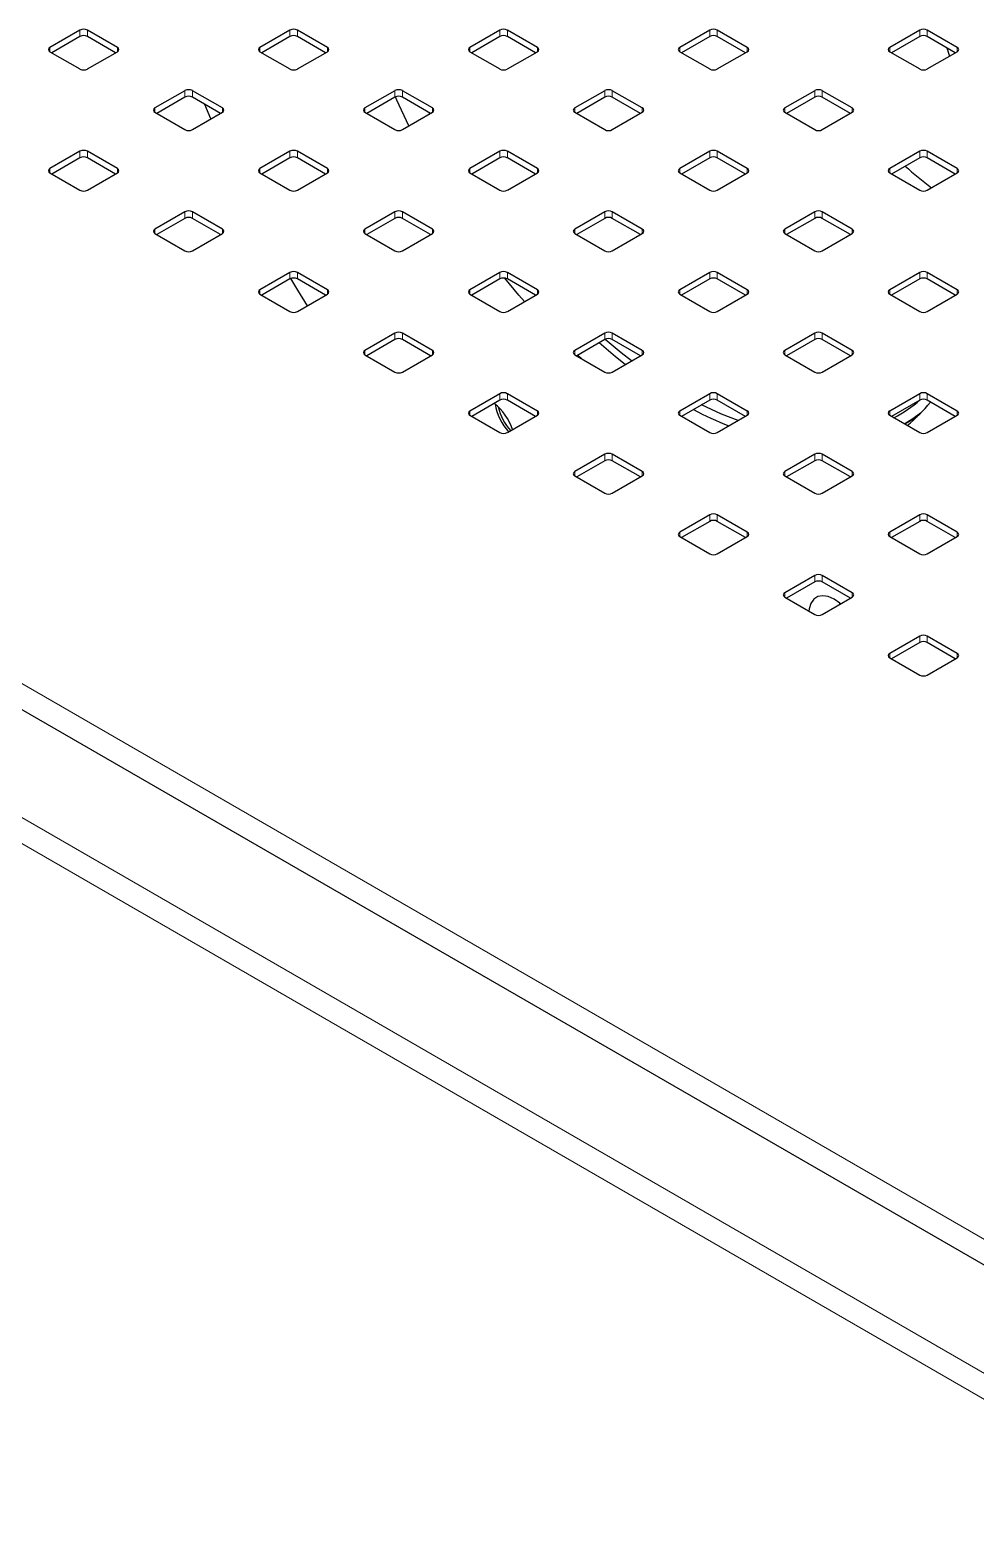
# Model space of a CAD drawing. Header units: millimetres. Extents: x -218071 to -203542, y 15363 to 51382.
# Drawn here: x -217074 to -217056.16, y 51020.4 to 51048.74 of the extents above; entities that cross this region are included whole.
import ezdxf

# ---------------------------------------------------------------- set-up
doc = ezdxf.new("R2010")
doc.units = ezdxf.units.MM
doc.header["$LTSCALE"] = 4
doc.layers.add('TPF-EQUIPEMENT', color=7, linetype='Continuous')

msp = doc.modelspace()

# ---------------------------------------------------------------- linework, layer by layer
at = {"layer": 'TPF-EQUIPEMENT', "color": 8, "linetype": 'Continuous', "lineweight": 18}
for p, q in [((-217119.746, 51062.725), (-217049.544, 51022.208)), ((-217051.426, 51020.767), (-217121.994, 51061.495)), ((-217051.638, 51020.4), (-217122.15, 51061.095)), ((-217073.059, 51048.615), (-217073.059, 51048.737)), ((-217072.917, 51048.615), (-217072.917, 51048.737)), ((-217069.099, 51048.615), (-217069.099, 51048.737)), ((-217068.958, 51048.615), (-217068.958, 51048.737)), ((-217065.139, 51048.615), (-217065.139, 51048.737)), ((-217064.998, 51048.615), (-217064.998, 51048.737)), ((-217061.179, 51048.615), (-217061.179, 51048.737)), ((-217061.038, 51048.615), (-217061.038, 51048.737)), ((-217057.22, 51048.615), (-217057.22, 51048.737)), ((-217057.078, 51048.615), (-217057.078, 51048.737)), ((-217073.625, 51048.329), (-217073.625, 51048.411)), ((-217072.352, 51048.329), (-217072.352, 51048.411)), ((-217069.665, 51048.329), (-217069.665, 51048.411)), ((-217068.392, 51048.329), (-217068.392, 51048.411)), ((-217065.705, 51048.329), (-217065.705, 51048.411)), ((-217064.432, 51048.329), (-217064.432, 51048.411)), ((-217061.745, 51048.329), (-217061.745, 51048.411)), ((-217060.472, 51048.329), (-217060.472, 51048.411)), ((-217057.785, 51048.329), (-217057.785, 51048.411)), ((-217056.513, 51048.329), (-217056.513, 51048.411)), ((-217071.079, 51047.472), (-217071.079, 51047.594)), ((-217070.938, 51047.472), (-217070.938, 51047.594)), ((-217067.119, 51047.472), (-217067.119, 51047.594)), ((-217066.978, 51047.472), (-217066.978, 51047.594)), ((-217063.159, 51047.472), (-217063.159, 51047.594)), ((-217063.018, 51047.472), (-217063.018, 51047.594)), ((-217059.2, 51047.472), (-217059.2, 51047.594)), ((-217059.058, 51047.472), (-217059.058, 51047.594)), ((-217071.645, 51047.186), (-217071.645, 51047.268)), ((-217070.372, 51047.186), (-217070.372, 51047.268)), ((-217067.685, 51047.186), (-217067.685, 51047.268)), ((-217066.412, 51047.186), (-217066.412, 51047.268)), ((-217063.725, 51047.186), (-217063.725, 51047.268)), ((-217062.452, 51047.186), (-217062.452, 51047.268)), ((-217059.765, 51047.186), (-217059.765, 51047.268)), ((-217058.492, 51047.186), (-217058.492, 51047.268)), ((-217073.059, 51046.329), (-217073.059, 51046.452)), ((-217072.917, 51046.329), (-217072.917, 51046.452)), ((-217069.099, 51046.329), (-217069.099, 51046.452)), ((-217068.958, 51046.329), (-217068.958, 51046.452)), ((-217065.139, 51046.329), (-217065.139, 51046.452)), ((-217064.998, 51046.329), (-217064.998, 51046.452)), ((-217061.179, 51046.329), (-217061.179, 51046.452)), ((-217061.038, 51046.329), (-217061.038, 51046.452)), ((-217057.22, 51046.329), (-217057.22, 51046.452)), ((-217057.078, 51046.329), (-217057.078, 51046.452)), ((-217073.625, 51046.044), (-217073.625, 51046.125)), ((-217072.352, 51046.044), (-217072.352, 51046.125)), ((-217069.665, 51046.044), (-217069.665, 51046.125)), ((-217068.392, 51046.044), (-217068.392, 51046.125)), ((-217065.705, 51046.044), (-217065.705, 51046.125)), ((-217064.432, 51046.044), (-217064.432, 51046.125)), ((-217061.745, 51046.044), (-217061.745, 51046.125)), ((-217060.472, 51046.044), (-217060.472, 51046.125)), ((-217057.785, 51046.044), (-217057.785, 51046.125)), ((-217056.513, 51046.044), (-217056.513, 51046.125)), ((-217071.079, 51045.187), (-217071.079, 51045.309)), ((-217070.938, 51045.187), (-217070.938, 51045.309)), ((-217067.119, 51045.187), (-217067.119, 51045.309)), ((-217066.978, 51045.187), (-217066.978, 51045.309)), ((-217063.159, 51045.187), (-217063.159, 51045.309)), ((-217063.018, 51045.187), (-217063.018, 51045.309)), ((-217059.2, 51045.187), (-217059.2, 51045.309)), ((-217059.058, 51045.187), (-217059.058, 51045.309)), ((-217071.645, 51044.901), (-217071.645, 51044.983)), ((-217070.372, 51044.901), (-217070.372, 51044.983)), ((-217067.685, 51044.901), (-217067.685, 51044.983)), ((-217066.412, 51044.901), (-217066.412, 51044.983)), ((-217063.725, 51044.901), (-217063.725, 51044.983)), ((-217062.452, 51044.901), (-217062.452, 51044.983)), ((-217059.765, 51044.901), (-217059.765, 51044.983)), ((-217058.492, 51044.901), (-217058.492, 51044.983)), ((-217069.099, 51044.044), (-217069.099, 51044.166)), ((-217068.958, 51044.044), (-217068.958, 51044.166)), ((-217065.139, 51044.044), (-217065.139, 51044.166)), ((-217064.998, 51044.044), (-217064.998, 51044.166)), ((-217061.179, 51044.044), (-217061.179, 51044.166)), ((-217061.038, 51044.044), (-217061.038, 51044.166)), ((-217057.22, 51044.044), (-217057.22, 51044.166)), ((-217057.078, 51044.044), (-217057.078, 51044.166)), ((-217069.665, 51043.758), (-217069.665, 51043.84)), ((-217068.392, 51043.758), (-217068.392, 51043.84)), ((-217065.705, 51043.758), (-217065.705, 51043.84)), ((-217064.432, 51043.758), (-217064.432, 51043.84)), ((-217061.745, 51043.758), (-217061.745, 51043.84)), ((-217060.472, 51043.758), (-217060.472, 51043.84)), ((-217057.785, 51043.758), (-217057.785, 51043.84)), ((-217056.513, 51043.758), (-217056.513, 51043.84)), ((-217067.119, 51042.901), (-217067.119, 51043.024)), ((-217066.978, 51042.901), (-217066.978, 51043.024)), ((-217063.159, 51042.901), (-217063.159, 51043.024)), ((-217063.018, 51042.901), (-217063.018, 51043.024)), ((-217059.2, 51042.901), (-217059.2, 51043.024)), ((-217059.058, 51042.901), (-217059.058, 51043.024)), ((-217067.685, 51042.616), (-217067.685, 51042.697)), ((-217066.412, 51042.616), (-217066.412, 51042.697)), ((-217063.725, 51042.616), (-217063.725, 51042.697)), ((-217062.452, 51042.616), (-217062.452, 51042.697)), ((-217059.765, 51042.616), (-217059.765, 51042.697)), ((-217058.492, 51042.616), (-217058.492, 51042.697)), ((-217065.139, 51041.758), (-217065.139, 51041.881)), ((-217064.998, 51041.758), (-217064.998, 51041.881)), ((-217061.179, 51041.758), (-217061.179, 51041.881)), ((-217061.038, 51041.758), (-217061.038, 51041.881)), ((-217057.22, 51041.758), (-217057.22, 51041.881)), ((-217057.078, 51041.758), (-217057.078, 51041.881)), ((-217065.705, 51041.473), (-217065.705, 51041.554)), ((-217064.432, 51041.473), (-217064.432, 51041.554)), ((-217061.745, 51041.473), (-217061.745, 51041.554)), ((-217060.472, 51041.473), (-217060.472, 51041.554)), ((-217057.785, 51041.473), (-217057.785, 51041.554)), ((-217056.513, 51041.473), (-217056.513, 51041.554)), ((-217063.159, 51040.616), (-217063.159, 51040.738)), ((-217063.018, 51040.616), (-217063.018, 51040.738)), ((-217059.2, 51040.616), (-217059.2, 51040.738)), ((-217059.058, 51040.616), (-217059.058, 51040.738)), ((-217063.725, 51040.33), (-217063.725, 51040.412)), ((-217062.452, 51040.33), (-217062.452, 51040.412)), ((-217059.765, 51040.33), (-217059.765, 51040.412)), ((-217058.492, 51040.33), (-217058.492, 51040.412)), ((-217061.179, 51039.473), (-217061.179, 51039.596)), ((-217061.038, 51039.473), (-217061.038, 51039.596)), ((-217057.22, 51039.473), (-217057.22, 51039.596)), ((-217057.078, 51039.473), (-217057.078, 51039.596)), ((-217061.745, 51039.187), (-217061.745, 51039.269)), ((-217060.472, 51039.187), (-217060.472, 51039.269)), ((-217057.785, 51039.187), (-217057.785, 51039.269)), ((-217056.513, 51039.187), (-217056.513, 51039.269)), ((-217059.2, 51038.33), (-217059.2, 51038.453)), ((-217059.058, 51038.33), (-217059.058, 51038.453)), ((-217059.765, 51038.045), (-217059.765, 51038.126)), ((-217058.492, 51038.045), (-217058.492, 51038.126)), ((-217057.22, 51037.188), (-217057.22, 51037.31)), ((-217057.078, 51037.188), (-217057.078, 51037.31)), ((-217057.785, 51036.902), (-217057.785, 51036.984)), ((-217056.513, 51036.902), (-217056.513, 51036.984))]:
    msp.add_line(p, q, dxfattribs=at)
at = {"layer": 'TPF-EQUIPEMENT', "color": 7, "linetype": 'Continuous', "lineweight": 25}
for p, q in [((-217120.12, 51062.454), (-217049.87, 51021.91)), ((-217073.059, 51048.737), (-217073.625, 51048.411)), ((-217073.059, 51048.615), (-217073.589, 51048.309)), ((-217072.352, 51048.411), (-217072.917, 51048.737)), ((-217072.387, 51048.309), (-217072.917, 51048.615)), ((-217069.099, 51048.737), (-217069.665, 51048.411)), ((-217069.099, 51048.615), (-217069.629, 51048.309)), ((-217068.392, 51048.411), (-217068.958, 51048.737)), ((-217068.427, 51048.309), (-217068.958, 51048.615)), ((-217065.139, 51048.737), (-217065.705, 51048.411)), ((-217065.139, 51048.615), (-217065.67, 51048.309)), ((-217064.432, 51048.411), (-217064.998, 51048.737)), ((-217064.468, 51048.309), (-217064.998, 51048.615)), ((-217061.179, 51048.737), (-217061.745, 51048.411)), ((-217061.179, 51048.615), (-217061.71, 51048.309)), ((-217060.472, 51048.411), (-217061.038, 51048.737)), ((-217060.508, 51048.309), (-217061.038, 51048.615)), ((-217057.22, 51048.737), (-217057.785, 51048.411)), ((-217057.22, 51048.615), (-217057.75, 51048.309)), ((-217056.513, 51048.411), (-217057.078, 51048.737)), ((-217056.548, 51048.309), (-217057.078, 51048.615)), ((-217073.625, 51048.329), (-217073.059, 51048.003)), ((-217072.917, 51048.003), (-217072.352, 51048.329)), ((-217069.665, 51048.329), (-217069.099, 51048.003)), ((-217068.958, 51048.003), (-217068.392, 51048.329)), ((-217065.705, 51048.329), (-217065.139, 51048.003)), ((-217064.998, 51048.003), (-217064.432, 51048.329)), ((-217061.745, 51048.329), (-217061.179, 51048.003)), ((-217061.038, 51048.003), (-217060.472, 51048.329)), ((-217057.785, 51048.329), (-217057.22, 51048.003)), ((-217057.078, 51048.003), (-217056.513, 51048.329)), ((-217056.711, 51048.403), (-217056.658, 51048.245)), ((-217071.079, 51047.594), (-217071.645, 51047.268)), ((-217071.079, 51047.472), (-217071.609, 51047.166)), ((-217070.372, 51047.268), (-217070.938, 51047.594)), ((-217070.407, 51047.166), (-217070.938, 51047.472)), ((-217067.119, 51047.594), (-217067.685, 51047.268)), ((-217067.119, 51047.472), (-217067.649, 51047.166)), ((-217066.412, 51047.268), (-217066.978, 51047.594)), ((-217066.447, 51047.166), (-217066.978, 51047.472)), ((-217063.159, 51047.594), (-217063.725, 51047.268)), ((-217063.159, 51047.472), (-217063.69, 51047.166)), ((-217062.452, 51047.268), (-217063.018, 51047.594)), ((-217062.488, 51047.166), (-217063.018, 51047.472)), ((-217059.2, 51047.594), (-217059.765, 51047.268)), ((-217059.2, 51047.472), (-217059.73, 51047.166)), ((-217058.492, 51047.268), (-217059.058, 51047.594)), ((-217058.528, 51047.166), (-217059.058, 51047.472)), ((-217071.645, 51047.186), (-217071.079, 51046.86)), ((-217070.938, 51046.86), (-217070.372, 51047.186)), ((-217070.59, 51047.061), (-217070.703, 51047.336)), ((-217067.685, 51047.186), (-217067.119, 51046.86)), ((-217066.978, 51046.86), (-217066.412, 51047.186)), ((-217063.725, 51047.186), (-217063.159, 51046.86)), ((-217063.018, 51046.86), (-217062.452, 51047.186)), ((-217059.765, 51047.186), (-217059.2, 51046.86)), ((-217059.058, 51046.86), (-217058.492, 51047.186)), ((-217073.059, 51046.452), (-217073.625, 51046.125)), ((-217073.059, 51046.329), (-217073.589, 51046.023)), ((-217072.352, 51046.125), (-217072.917, 51046.452)), ((-217072.387, 51046.023), (-217072.917, 51046.329)), ((-217069.099, 51046.452), (-217069.665, 51046.125)), ((-217069.099, 51046.329), (-217069.629, 51046.023)), ((-217068.392, 51046.125), (-217068.958, 51046.452)), ((-217068.427, 51046.023), (-217068.958, 51046.329)), ((-217065.139, 51046.452), (-217065.705, 51046.125)), ((-217065.139, 51046.329), (-217065.67, 51046.023)), ((-217064.432, 51046.125), (-217064.998, 51046.452)), ((-217064.468, 51046.023), (-217064.998, 51046.329)), ((-217061.179, 51046.452), (-217061.745, 51046.125)), ((-217061.179, 51046.329), (-217061.71, 51046.023)), ((-217060.472, 51046.125), (-217061.038, 51046.452)), ((-217060.508, 51046.023), (-217061.038, 51046.329)), ((-217057.22, 51046.452), (-217057.785, 51046.125)), ((-217057.22, 51046.329), (-217057.75, 51046.023)), ((-217056.513, 51046.125), (-217057.078, 51046.452)), ((-217056.548, 51046.023), (-217057.078, 51046.329)), ((-217073.625, 51046.044), (-217073.059, 51045.717)), ((-217072.917, 51045.717), (-217072.352, 51046.044)), ((-217069.665, 51046.044), (-217069.099, 51045.717)), ((-217068.958, 51045.717), (-217068.392, 51046.044)), ((-217065.705, 51046.044), (-217065.139, 51045.717)), ((-217064.998, 51045.717), (-217064.432, 51046.044)), ((-217061.745, 51046.044), (-217061.179, 51045.717)), ((-217061.038, 51045.717), (-217060.472, 51046.044)), ((-217057.785, 51046.044), (-217057.22, 51045.717)), ((-217057.078, 51045.717), (-217056.513, 51046.044)), ((-217071.079, 51045.309), (-217071.645, 51044.983)), ((-217071.079, 51045.187), (-217071.609, 51044.88)), ((-217070.372, 51044.983), (-217070.938, 51045.309)), ((-217070.407, 51044.88), (-217070.938, 51045.187)), ((-217067.119, 51045.309), (-217067.685, 51044.983)), ((-217067.119, 51045.187), (-217067.649, 51044.88)), ((-217066.412, 51044.983), (-217066.978, 51045.309)), ((-217066.447, 51044.88), (-217066.978, 51045.187)), ((-217063.159, 51045.309), (-217063.725, 51044.983)), ((-217063.159, 51045.187), (-217063.69, 51044.88)), ((-217062.452, 51044.983), (-217063.018, 51045.309)), ((-217062.488, 51044.88), (-217063.018, 51045.187)), ((-217059.2, 51045.309), (-217059.765, 51044.983)), ((-217059.2, 51045.187), (-217059.73, 51044.88)), ((-217058.492, 51044.983), (-217059.058, 51045.309)), ((-217058.528, 51044.88), (-217059.058, 51045.187)), ((-217071.645, 51044.901), (-217071.079, 51044.574)), ((-217070.938, 51044.574), (-217070.372, 51044.901)), ((-217067.685, 51044.901), (-217067.119, 51044.574)), ((-217066.978, 51044.574), (-217066.412, 51044.901)), ((-217063.725, 51044.901), (-217063.159, 51044.574)), ((-217063.018, 51044.574), (-217062.452, 51044.901)), ((-217059.765, 51044.901), (-217059.2, 51044.574)), ((-217059.058, 51044.574), (-217058.492, 51044.901)), ((-217069.099, 51044.166), (-217069.665, 51043.84)), ((-217069.099, 51044.044), (-217069.629, 51043.738)), ((-217068.392, 51043.84), (-217068.958, 51044.166)), ((-217068.427, 51043.738), (-217068.958, 51044.044)), ((-217065.139, 51044.166), (-217065.705, 51043.84)), ((-217065.139, 51044.044), (-217065.67, 51043.738)), ((-217064.432, 51043.84), (-217064.998, 51044.166)), ((-217064.468, 51043.738), (-217064.998, 51044.044)), ((-217061.179, 51044.166), (-217061.745, 51043.84)), ((-217061.179, 51044.044), (-217061.71, 51043.738)), ((-217060.472, 51043.84), (-217061.038, 51044.166)), ((-217060.508, 51043.738), (-217061.038, 51044.044)), ((-217057.22, 51044.166), (-217057.785, 51043.84)), ((-217057.22, 51044.044), (-217057.75, 51043.738)), ((-217056.513, 51043.84), (-217057.078, 51044.166)), ((-217056.548, 51043.738), (-217057.078, 51044.044)), ((-217069.665, 51043.758), (-217069.099, 51043.432)), ((-217068.958, 51043.432), (-217068.392, 51043.758)), ((-217065.705, 51043.758), (-217065.139, 51043.432)), ((-217064.998, 51043.432), (-217064.432, 51043.758)), ((-217061.745, 51043.758), (-217061.179, 51043.432)), ((-217061.038, 51043.432), (-217060.472, 51043.758)), ((-217057.785, 51043.758), (-217057.22, 51043.432)), ((-217057.078, 51043.432), (-217056.513, 51043.758)), ((-217067.119, 51043.024), (-217067.685, 51042.697)), ((-217067.119, 51042.901), (-217067.649, 51042.595)), ((-217066.412, 51042.697), (-217066.978, 51043.024)), ((-217066.447, 51042.595), (-217066.978, 51042.901)), ((-217063.159, 51043.024), (-217063.725, 51042.697)), ((-217063.159, 51042.901), (-217063.69, 51042.595)), ((-217062.452, 51042.697), (-217063.018, 51043.024)), ((-217062.488, 51042.595), (-217063.018, 51042.901)), ((-217059.2, 51043.024), (-217059.765, 51042.697)), ((-217059.2, 51042.901), (-217059.73, 51042.595)), ((-217058.492, 51042.697), (-217059.058, 51043.024)), ((-217058.528, 51042.595), (-217059.058, 51042.901)), ((-217067.685, 51042.616), (-217067.119, 51042.289)), ((-217066.978, 51042.289), (-217066.412, 51042.616)), ((-217063.725, 51042.616), (-217063.159, 51042.289)), ((-217063.597, 51042.542), (-217063.67, 51042.606)), ((-217063.018, 51042.289), (-217062.452, 51042.616)), ((-217059.765, 51042.616), (-217059.2, 51042.289)), ((-217059.058, 51042.289), (-217058.492, 51042.616)), ((-217065.139, 51041.881), (-217065.705, 51041.554)), ((-217065.139, 51041.758), (-217065.67, 51041.452)), ((-217064.432, 51041.554), (-217064.998, 51041.881)), ((-217064.468, 51041.452), (-217064.998, 51041.758)), ((-217061.179, 51041.881), (-217061.745, 51041.554)), ((-217061.179, 51041.758), (-217061.71, 51041.452)), ((-217060.472, 51041.554), (-217061.038, 51041.881)), ((-217060.508, 51041.452), (-217061.038, 51041.758)), ((-217057.22, 51041.881), (-217057.785, 51041.554)), ((-217057.22, 51041.758), (-217057.75, 51041.452)), ((-217056.513, 51041.554), (-217057.078, 51041.881)), ((-217056.548, 51041.452), (-217057.078, 51041.758)), ((-217065.705, 51041.473), (-217065.139, 51041.146)), ((-217064.998, 51041.146), (-217064.432, 51041.473)), ((-217061.745, 51041.473), (-217061.179, 51041.146)), ((-217061.038, 51041.146), (-217060.472, 51041.473)), ((-217057.785, 51041.473), (-217057.22, 51041.146)), ((-217057.503, 51041.31), (-217057.275, 51041.442)), ((-217057.078, 51041.146), (-217056.513, 51041.473)), ((-217063.159, 51040.738), (-217063.725, 51040.412)), ((-217063.159, 51040.616), (-217063.69, 51040.31)), ((-217062.452, 51040.412), (-217063.018, 51040.738)), ((-217062.488, 51040.31), (-217063.018, 51040.616)), ((-217059.2, 51040.738), (-217059.765, 51040.412)), ((-217059.2, 51040.616), (-217059.73, 51040.31)), ((-217058.492, 51040.412), (-217059.058, 51040.738)), ((-217058.528, 51040.31), (-217059.058, 51040.616)), ((-217063.725, 51040.33), (-217063.159, 51040.004)), ((-217063.018, 51040.004), (-217062.452, 51040.33)), ((-217059.765, 51040.33), (-217059.2, 51040.004)), ((-217059.058, 51040.004), (-217058.492, 51040.33)), ((-217061.179, 51039.596), (-217061.745, 51039.269)), ((-217061.179, 51039.473), (-217061.71, 51039.167)), ((-217060.472, 51039.269), (-217061.038, 51039.596)), ((-217060.508, 51039.167), (-217061.038, 51039.473)), ((-217057.22, 51039.596), (-217057.785, 51039.269)), ((-217057.22, 51039.473), (-217057.75, 51039.167)), ((-217056.513, 51039.269), (-217057.078, 51039.596)), ((-217056.548, 51039.167), (-217057.078, 51039.473)), ((-217061.745, 51039.187), (-217061.179, 51038.861)), ((-217061.038, 51038.861), (-217060.472, 51039.187)), ((-217057.785, 51039.187), (-217057.22, 51038.861)), ((-217057.078, 51038.861), (-217056.513, 51039.187)), ((-217059.2, 51038.453), (-217059.765, 51038.126)), ((-217059.2, 51038.33), (-217059.73, 51038.024)), ((-217058.492, 51038.126), (-217059.058, 51038.453)), ((-217058.528, 51038.024), (-217059.058, 51038.33)), ((-217059.765, 51038.045), (-217059.2, 51037.718)), ((-217059.058, 51037.718), (-217058.492, 51038.045)), ((-217058.735, 51037.938), (-217058.73, 51037.908)), ((-217057.22, 51037.31), (-217057.785, 51036.984)), ((-217057.22, 51037.188), (-217057.75, 51036.882)), ((-217056.513, 51036.984), (-217057.078, 51037.31)), ((-217056.548, 51036.882), (-217057.078, 51037.188)), ((-217057.785, 51036.902), (-217057.22, 51036.576)), ((-217057.078, 51036.576), (-217056.513, 51036.902))]:
    msp.add_line(p, q, dxfattribs=at)
at = {"layer": 'TPF-EQUIPEMENT', "color": 7, "linetype": 'Continuous', "lineweight": 25, "flags": 128}
for points in [[(-217066.858, 51046.929), (-217067.081, 51047.418), (-217067.107, 51047.478)], [(-217066.46, 51047.154), (-217066.464, 51047.162), (-217066.473, 51047.181)], [(-217068.77, 51043.54), (-217068.949, 51043.833), (-217069.08, 51044.052)], [(-217064.674, 51043.618), (-217064.779, 51043.738), (-217065.048, 51044.06)], [(-217062.776, 51042.429), (-217062.961, 51042.577), (-217063.268, 51042.839)], [(-217062.654, 51042.499), (-217062.851, 51042.654), (-217063.151, 51042.905)], [(-217060.646, 51041.372), (-217060.961, 51041.495), (-217061.336, 51041.668)], [(-217057.202, 51041.514), (-217057.35, 51041.406), (-217057.503, 51041.31)], [(-217058.834, 51038.007), (-217058.944, 51038.056), (-217059.048, 51038.072), (-217059.141, 51038.055), (-217059.217, 51038.006), (-217059.272, 51037.927), (-217059.304, 51037.823), (-217059.309, 51037.782)], [(-217058.712, 51037.918), (-217058.724, 51037.929), (-217058.834, 51038.007)]]:
    msp.add_lwpolyline(points, dxfattribs=at)
at = {"layer": 'TPF-EQUIPEMENT', "color": 7, "linetype": 'Continuous', "lineweight": 25}
for centre, radius, start, end in [((-217072.988, 51048.601), 0.154, 62.616, 117.384), ((-217072.988, 51048.478), 0.154, 62.616, 117.384), ((-217069.028, 51048.601), 0.154, 62.616, 117.384), ((-217069.028, 51048.478), 0.154, 62.616, 117.384), ((-217065.069, 51048.601), 0.154, 62.616, 117.384), ((-217065.069, 51048.478), 0.154, 62.616, 117.384), ((-217061.109, 51048.601), 0.154, 62.616, 117.384), ((-217061.109, 51048.478), 0.154, 62.616, 117.384), ((-217057.149, 51048.601), 0.154, 62.616, 117.384), ((-217057.149, 51048.478), 0.154, 62.616, 117.384), ((-217073.609, 51048.37), 0.0436, 110.7714, 249.2286), ((-217072.367, 51048.37), 0.0436, 290.7714, 69.2286), ((-217069.649, 51048.37), 0.0436, 110.7714, 249.2286), ((-217068.407, 51048.37), 0.0436, 290.7714, 69.2286), ((-217065.689, 51048.37), 0.0436, 110.7714, 249.2286), ((-217064.448, 51048.37), 0.0436, 290.7714, 69.2286), ((-217061.73, 51048.37), 0.0436, 110.7714, 249.2286), ((-217060.488, 51048.37), 0.0436, 290.7714, 69.2286), ((-217057.77, 51048.37), 0.0436, 110.7714, 249.2286), ((-217056.528, 51048.37), 0.0436, 290.7714, 69.2286), ((-217072.988, 51048.139), 0.154, 242.616, 297.384), ((-217069.028, 51048.139), 0.154, 242.616, 297.384), ((-217065.069, 51048.139), 0.154, 242.616, 297.384), ((-217061.109, 51048.139), 0.154, 242.616, 297.384), ((-217057.149, 51048.139), 0.154, 242.616, 297.384), ((-217071.008, 51047.458), 0.154, 62.616, 117.384), ((-217071.008, 51047.335), 0.154, 62.616, 117.384), ((-217067.048, 51047.458), 0.154, 62.616, 117.384), ((-217067.048, 51047.335), 0.154, 62.616, 117.384), ((-217063.089, 51047.458), 0.154, 62.616, 117.384), ((-217063.089, 51047.335), 0.154, 62.616, 117.384), ((-217059.129, 51047.458), 0.154, 62.616, 117.384), ((-217059.129, 51047.335), 0.154, 62.616, 117.384), ((-217071.629, 51047.227), 0.0436, 110.7714, 249.2286), ((-217070.387, 51047.227), 0.0436, 290.7714, 69.2286), ((-217067.669, 51047.227), 0.0436, 110.7714, 249.2286), ((-217066.428, 51047.227), 0.0436, 290.7714, 69.2286), ((-217063.71, 51047.227), 0.0436, 110.7714, 249.2286), ((-217062.468, 51047.227), 0.0436, 290.7714, 69.2286), ((-217059.75, 51047.227), 0.0436, 110.7714, 249.2286), ((-217058.508, 51047.227), 0.0436, 290.7714, 69.2286), ((-217071.008, 51046.996), 0.154, 242.616, 297.384), ((-217067.048, 51046.996), 0.154, 242.616, 297.384), ((-217063.089, 51046.996), 0.154, 242.616, 297.384), ((-217059.129, 51046.996), 0.154, 242.616, 297.384), ((-217072.988, 51046.315), 0.154, 62.616, 117.384), ((-217072.988, 51046.193), 0.154, 62.616, 117.384), ((-217069.028, 51046.315), 0.154, 62.616, 117.384), ((-217069.028, 51046.193), 0.154, 62.616, 117.384), ((-217065.069, 51046.315), 0.154, 62.616, 117.384), ((-217065.069, 51046.193), 0.154, 62.616, 117.384), ((-217061.109, 51046.315), 0.154, 62.616, 117.384), ((-217061.109, 51046.193), 0.154, 62.616, 117.384), ((-217057.149, 51046.315), 0.154, 62.616, 117.384), ((-217057.149, 51046.193), 0.154, 62.616, 117.384), ((-217073.609, 51046.084), 0.0436, 110.7714, 249.2286), ((-217072.367, 51046.084), 0.0436, 290.7714, 69.2286), ((-217069.649, 51046.084), 0.0436, 110.7714, 249.2286), ((-217068.407, 51046.084), 0.0436, 290.7714, 69.2286), ((-217065.689, 51046.084), 0.0436, 110.7714, 249.2286), ((-217064.448, 51046.084), 0.0436, 290.7714, 69.2286), ((-217061.73, 51046.084), 0.0436, 110.7714, 249.2286), ((-217060.488, 51046.084), 0.0436, 290.7714, 69.2286), ((-217057.77, 51046.084), 0.0436, 110.7714, 249.2286), ((-217050.823, 51053.839), 10.165, 228.9761, 232.5993), ((-217056.528, 51046.084), 0.0436, 290.7714, 69.2286), ((-217072.988, 51045.854), 0.154, 242.616, 297.384), ((-217069.028, 51045.854), 0.154, 242.616, 297.384), ((-217065.069, 51045.854), 0.154, 242.616, 297.384), ((-217061.109, 51045.854), 0.154, 242.616, 297.384), ((-217057.149, 51045.854), 0.154, 242.616, 297.384), ((-217071.008, 51045.173), 0.154, 62.616, 117.384), ((-217071.008, 51045.05), 0.154, 62.616, 117.384), ((-217067.048, 51045.173), 0.154, 62.616, 117.384), ((-217067.048, 51045.05), 0.154, 62.616, 117.384), ((-217063.089, 51045.173), 0.154, 62.616, 117.384), ((-217063.089, 51045.05), 0.154, 62.616, 117.384), ((-217059.129, 51045.173), 0.154, 62.616, 117.384), ((-217059.129, 51045.05), 0.154, 62.616, 117.384), ((-217071.629, 51044.942), 0.0436, 110.7714, 249.2286), ((-217070.387, 51044.942), 0.0436, 290.7714, 69.2286), ((-217067.669, 51044.942), 0.0436, 110.7714, 249.2286), ((-217066.428, 51044.942), 0.0436, 290.7714, 69.2286), ((-217063.71, 51044.942), 0.0436, 110.7714, 249.2286), ((-217062.468, 51044.942), 0.0436, 290.7714, 69.2286), ((-217059.75, 51044.942), 0.0436, 110.7714, 249.2286), ((-217058.508, 51044.942), 0.0436, 290.7714, 69.2286), ((-217071.008, 51044.711), 0.154, 242.616, 297.384), ((-217067.048, 51044.711), 0.154, 242.616, 297.384), ((-217063.089, 51044.711), 0.154, 242.616, 297.384), ((-217059.129, 51044.711), 0.154, 242.616, 297.384), ((-217069.028, 51044.03), 0.154, 62.616, 117.384), ((-217069.028, 51043.907), 0.154, 62.616, 117.384), ((-217065.069, 51044.03), 0.154, 62.616, 117.384), ((-217065.069, 51043.907), 0.154, 62.616, 117.384), ((-217061.109, 51044.03), 0.154, 62.616, 117.384), ((-217061.109, 51043.907), 0.154, 62.616, 117.384), ((-217057.149, 51044.03), 0.154, 62.616, 117.384), ((-217057.149, 51043.907), 0.154, 62.616, 117.384), ((-217069.649, 51043.799), 0.0436, 110.7714, 249.2286), ((-217068.407, 51043.799), 0.0436, 290.7714, 69.2286), ((-217065.689, 51043.799), 0.0436, 110.7714, 249.2286), ((-217064.448, 51043.799), 0.0436, 290.7714, 69.2286), ((-217061.73, 51043.799), 0.0436, 110.7714, 249.2286), ((-217060.488, 51043.799), 0.0436, 290.7714, 69.2286), ((-217057.77, 51043.799), 0.0436, 110.7714, 249.2286), ((-217056.528, 51043.799), 0.0436, 290.7714, 69.2286), ((-217069.028, 51043.568), 0.154, 242.616, 297.384), ((-217065.069, 51043.568), 0.154, 242.616, 297.384), ((-217061.109, 51043.568), 0.154, 242.616, 297.384), ((-217057.149, 51043.568), 0.154, 242.616, 297.384), ((-217067.048, 51042.887), 0.154, 62.616, 117.384), ((-217067.048, 51042.765), 0.154, 62.616, 117.384), ((-217063.089, 51042.887), 0.154, 62.616, 117.384), ((-217063.089, 51042.765), 0.154, 62.616, 117.384), ((-217059.129, 51042.887), 0.154, 62.616, 117.384), ((-217059.129, 51042.765), 0.154, 62.616, 117.384), ((-217067.669, 51042.656), 0.0436, 110.7714, 249.2286), ((-217066.428, 51042.656), 0.0436, 290.7714, 69.2286), ((-217063.71, 51042.656), 0.0436, 110.7714, 249.2286), ((-217062.468, 51042.656), 0.0436, 290.7714, 69.2286), ((-217059.75, 51042.656), 0.0436, 110.7714, 249.2286), ((-217058.508, 51042.656), 0.0436, 290.7714, 69.2286), ((-217067.048, 51042.426), 0.154, 242.616, 297.384), ((-217063.089, 51042.426), 0.154, 242.616, 297.384), ((-217059.129, 51042.426), 0.154, 242.616, 297.384), ((-217065.923, 51040.861), 1.078, 18.4703, 50.9449), ((-217064.149, 51041.884), 1.099, 190.3455, 221.2321), ((-217065.069, 51041.744), 0.154, 62.616, 117.384), ((-217065.069, 51041.622), 0.154, 62.616, 117.384), ((-217061.109, 51041.744), 0.154, 62.616, 117.384), ((-217061.109, 51041.622), 0.154, 62.616, 117.384), ((-217059.001, 51043.862), 2.759, 298.0094, 310.4801), ((-217059.374, 51043.63), 3.032, 309.2589, 321.0259), ((-217057.149, 51041.744), 0.154, 62.616, 117.384), ((-217057.149, 51041.622), 0.154, 62.616, 117.384), ((-217065.689, 51041.514), 0.0436, 110.7714, 249.2286), ((-217064.207, 51041.85), 0.988, 192.6592, 222.5338), ((-217064.207, 51041.85), 0.986, 192.8419, 222.5706), ((-217064.448, 51041.514), 0.0436, 290.7714, 69.2286), ((-217061.73, 51041.514), 0.0436, 110.7714, 249.2286), ((-217058.263, 51047.643), 6.865, 242.0022, 248.1325), ((-217060.488, 51041.514), 0.0436, 290.7714, 69.2286), ((-217057.77, 51041.514), 0.0436, 110.7714, 249.2286), ((-217056.528, 51041.514), 0.0436, 290.7714, 69.2286), ((-217065.069, 51041.283), 0.154, 242.616, 297.384), ((-217061.109, 51041.283), 0.154, 242.616, 297.384), ((-217057.149, 51041.283), 0.154, 242.616, 297.384), ((-217063.089, 51040.602), 0.154, 62.616, 117.384), ((-217063.089, 51040.479), 0.154, 62.616, 117.384), ((-217059.129, 51040.602), 0.154, 62.616, 117.384), ((-217059.129, 51040.479), 0.154, 62.616, 117.384), ((-217063.71, 51040.371), 0.0436, 110.7714, 249.2286), ((-217062.468, 51040.371), 0.0436, 290.7714, 69.2286), ((-217059.75, 51040.371), 0.0436, 110.7714, 249.2286), ((-217058.508, 51040.371), 0.0436, 290.7714, 69.2286), ((-217063.089, 51040.14), 0.154, 242.616, 297.384), ((-217059.129, 51040.14), 0.154, 242.616, 297.384), ((-217061.109, 51039.459), 0.154, 62.616, 117.384), ((-217061.109, 51039.337), 0.154, 62.616, 117.384), ((-217057.149, 51039.459), 0.154, 62.616, 117.384), ((-217057.149, 51039.337), 0.154, 62.616, 117.384), ((-217061.73, 51039.228), 0.0436, 110.7714, 249.2286), ((-217060.488, 51039.228), 0.0436, 290.7714, 69.2286), ((-217057.77, 51039.228), 0.0436, 110.7714, 249.2286), ((-217056.528, 51039.228), 0.0436, 290.7714, 69.2286), ((-217061.109, 51038.998), 0.154, 242.616, 297.384), ((-217057.149, 51038.998), 0.154, 242.616, 297.384), ((-217059.129, 51038.316), 0.154, 62.616, 117.384), ((-217059.129, 51038.194), 0.154, 62.616, 117.384), ((-217059.75, 51038.086), 0.0436, 110.7714, 249.2286), ((-217058.508, 51038.086), 0.0436, 290.7714, 69.2286), ((-217059.129, 51037.855), 0.154, 242.616, 297.384), ((-217057.149, 51037.174), 0.154, 62.616, 117.384), ((-217057.149, 51037.051), 0.154, 62.616, 117.384), ((-217057.77, 51036.943), 0.0436, 110.7714, 249.2286), ((-217056.528, 51036.943), 0.0436, 290.7714, 69.2286), ((-217057.149, 51036.712), 0.154, 242.616, 297.384)]:
    msp.add_arc(centre, radius, start, end, dxfattribs=at)

doc.saveas('drawing.dxf')
